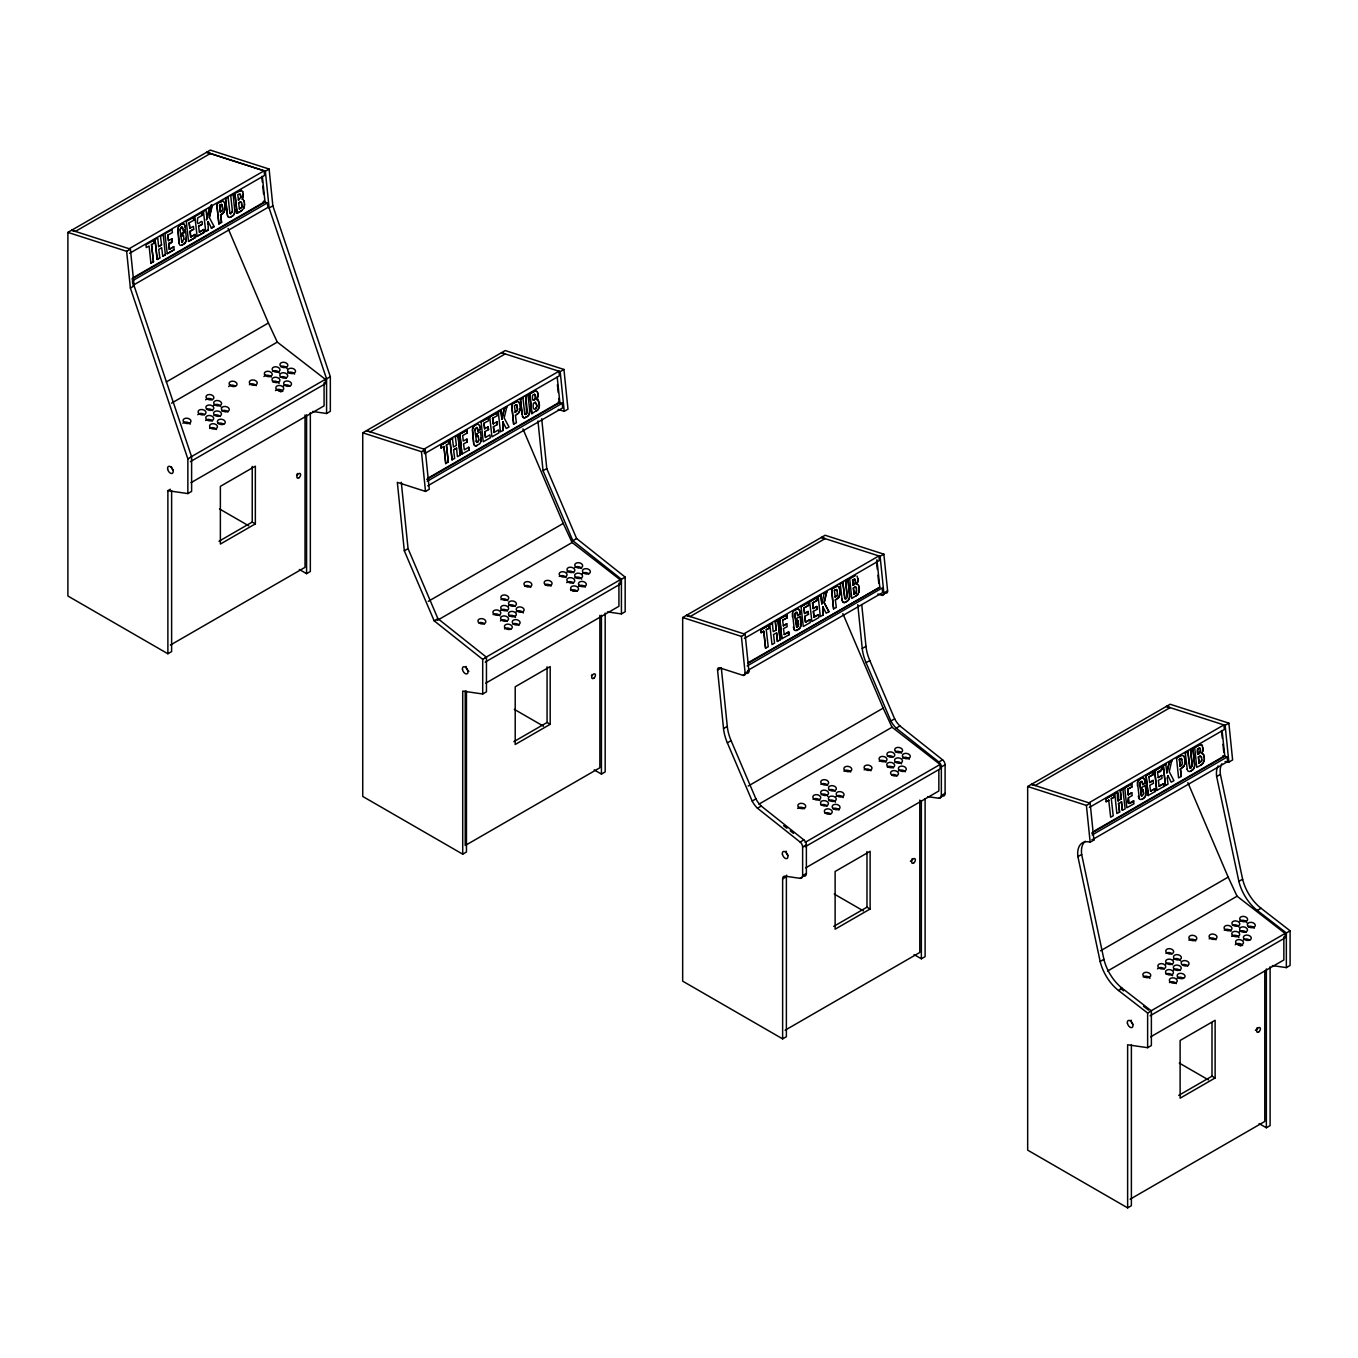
<?xml version="1.0" encoding="UTF-8"?>
<svg xmlns="http://www.w3.org/2000/svg" width="1358" height="1358" viewBox="0 0 1358 1358"><rect width="100%" height="100%" fill="white"/><g stroke="black" fill="none" stroke-linecap="round" stroke-linejoin="round"><path stroke-width="1.5" d="M518.841 402.155L519.673 403.767A33.729 21.796 -66.8 0 1 520.165 408.639L519.062 412.543L516.651 414.529M520.165 408.639L519.893 410.744M186.267 238.702L185.961 240.824A4.346 2.801 -66.8 0 1 184.518 243.455L182.023 245.153M234.883 211.865L233.169 194.364L230.741 195.773L232.507 212.086M472.329 429.739L473.721 443.523M481.105 439.109L480.97 441.316A4.346 2.801 -66.8 0 1 479.51 443.947L476.064 445.78A4.346 2.801 -66.8 0 1 474.417 445.101L473.857 444.355M793.31 627.073L794.175 629.739A4.346 2.801 -66.8 0 0 795.992 630.485L799.438 628.652A4.346 2.801 -66.8 0 0 800.88 626.021L800.303 616.345L796.722 618.416L798.708 624.324M801.101 624.986L800.456 616.396M849.582 595.822L849.429 598.029A4.346 2.801 -66.8 0 1 847.986 600.66L844.54 602.494A4.346 2.801 -66.8 0 1 842.724 601.747L842.045 600.168M849.65 596.994L847.935 579.493L845.508 580.901L847.273 597.214L845.983 598.946M1146.033 792.817L1145.88 795.007A4.346 2.801 -66.8 0 1 1144.438 797.638L1142.672 798.844M1194.65 765.98L1192.935 748.479L1190.508 749.888L1192.273 766.201M539.398 406.619L538.345 400.287M859.258 590.204L858.086 594.023M1204.325 760.31L1204.257 759.19M536.902 399.676L537.989 394.635M857.95 580.8L856.677 584.313L857.764 582.107M1202.933 751.161L1202.832 747.613M225.105 209.234L224.545 211.186M839.872 594.363L839.312 596.315M1184.872 763.349L1183.989 766.235L1180.357 768.917L1181.29 776.453L1180.509 768.984M1184.821 764.435L1184.94 762.262A33.729 21.796 -66.8 0 0 1184.431 757.408M180.054 225.038L179.324 225.717A4.346 2.801 -66.8 0 0 177.864 228.348L179.426 244.61A4.346 2.801 -66.8 0 0 181.225 245.357L184.671 243.523A4.346 2.801 -66.8 0 0 186.131 240.892L186.199 237.514M177.864 228.348L178.883 243.116M480.8 441.248L481.021 440.23M529.569 412.221L529.365 413.256A4.346 2.801 -66.8 0 1 528.058 415.955L524.612 417.789A4.346 2.801 -66.8 0 1 522.813 417.042M799.573 610.37L799.013 609.623A4.346 2.801 -66.8 0 0 797.367 608.944L793.921 610.777A4.346 2.801 -66.8 0 0 792.478 613.409L794.328 629.806M792.631 613.476L792.393 616.787M1194.497 765.912L1194.446 767.015A4.346 2.801 -66.8 0 1 1192.986 769.646L1190.338 771.276M244.406 206.127L243.812 208.046M539.245 406.551L538.311 409.386L531.844 413.681L529.756 393.786L535.527 390.9M859.088 592.309L859.037 587.471M1204.173 760.242L1203.086 763.009M209.387 208.097C199.456 245.985 217.789 177.898 209.319 217.552L214.191 226.582L211.39 228.042L214.191 226.582M501.781 419.13L504.225 408.52L506.789 407.044L504.378 408.588L501.934 419.198L500.864 410.456L498.301 411.949L500.389 431.844L503.105 430.435L502.918 421.982L503.105 430.435M823.016 615.14L820.3 616.549L818.229 596.654L820.792 595.16L821.845 603.903L824.153 593.225L826.716 591.749L824.221 602.748L828.94 611.711L826.156 613.171L822.829 606.686L823.016 615.14L822.829 606.686M1169.153 762.211L1166.861 772.889L1169.306 762.279L1171.869 760.803L1169.306 762.279M212.103 206.688L209.319 217.552M506.789 407.044L504.158 417.975L509.029 427.006L506.228 428.466L502.918 421.982M828.94 611.711L824.068 602.68L826.716 591.749M1171.716 760.735L1169.238 771.734L1173.957 780.697L1171.156 782.157L1167.999 775.724M180.173 229.061L181.887 227.024M241.469 207.706L239.28 208.928L241.86 207.129L241.469 202.529M475.011 429.484L477.184 427.583M535.578 408.503L536.716 406.755M534.763 402.647L533.473 403.241C531.47 412.509 538.311 409.539 536.529 404.039M794.922 614.189L795.482 612.831M854.691 587.352L853.384 587.946L854.029 594.057L856.236 592.835L856.626 590.492M856.236 592.835L856.44 588.744M1200.472 756.033L1198.401 756.932L1199.029 763.043L1201.643 760.446M222.593 209.573L222.05 210.829M517.245 410.71L515.14 412.374L517.432 409.997M478.644 439.551L478.084 441.791M478.797 440.501L477.507 442.25M525.58 396.197L528.16 394.855L525.58 396.197L526.632 413.783M527.345 412.509L525.461 414.462M798.572 625.138L797.435 626.955M1142.434 795.941L1143.572 793.242L1141.722 787.402L1145.473 785.382L1146.186 792.868M1192.12 766.133L1190.389 768.153M208.266 230.011L205.55 231.42L208.266 230.011L208.08 221.558L211.559 228.11M207.621 223.9L208.232 221.609M1167.388 778.015L1167.829 775.673M240.672 197.436L238.329 199.982L239.5 199.473M537.412 398.573L537.836 397.402M1202.764 751.093L1201.677 753.3L1202.339 752.264M539.024 407.536L538.158 409.318M1203.578 762.161L1203.952 761.244M518.909 412.476L519.384 411.61M838.82 597.181L839.94 593.276A33.729 21.796 -66.8 0 0 839.431 588.421L838.769 586.86M1183.836 766.167L1184.312 765.301M475.198 428.738L476.726 427.447M1140.109 782.429L1141.06 781.359M797.995 626.496L798.181 620.589M242.641 191.597C244.406 196.299 241.096 202.834 243.15 194.211M836.969 596.026L835.051 597.079L837.326 595.483L837.343 593.786M854.759 584.025L855.421 581.53M223.459 212.816L225.173 208.147A33.729 21.796 -66.8 0 0 224.664 203.293L223.51 201.273M224.223 212.12L220.59 214.802L221.541 222.339L220.59 214.802M838.989 597.248L835.357 599.93L836.29 607.467L833.574 608.893L831.486 588.982L837.139 586.215M241.928 210.337L243.965 208.113L244.44 203.955M858.239 594.091L855.795 596.06M1203.239 763.077L1201.694 764.452M179.171 225.649L180.937 224.443M232.32 216.143L233.067 215.464A4.346 2.801 -66.8 0 0 234.527 212.833M1143.538 798.266L1144.285 797.57A4.346 2.801 -66.8 0 0 1145.728 794.939M838.361 598.012L835.357 599.93M1183.378 766.998L1180.357 768.917M537.683 410.15L535.884 411.355M857.611 594.855L851.755 598.386L849.684 578.491L854.64 575.86M1202.611 763.841L1200.812 765.046M181.14 227.176L180.173 229.977M796.06 612.373L794.769 614.139L796.993 627.226M230.639 214.038L232.354 211.118M221.507 211.254L222.746 209.641L222.271 205.669M534.169 399.829L535.663 397.928L534.458 394.21M854.912 584.076L853.096 585.111L852.552 579.849L855.285 579.611M474.74 425.394L477.286 424.171A4.346 2.801 -66.8 0 1 479.102 424.918L479.934 426.565M475.775 424.867L474.01 426.072A4.346 2.801 -66.8 0 0 472.55 428.704L473.552 442.436M527.311 416.634L524.765 417.857A4.346 2.801 -66.8 0 1 522.966 417.11L522.406 416.363M794.668 610.098L797.214 608.876A4.346 2.801 -66.8 0 1 799.013 609.623M798.691 629.348L796.144 630.553M847.239 601.339L844.693 602.562A4.346 2.801 -66.8 0 1 842.894 601.815L842.486 601.119M1140.703 778.558L1139.09 779.832A4.346 2.801 -66.8 0 0 1137.478 782.395L1139.345 798.793M1191.221 770.852L1192.833 769.579A4.346 2.801 -66.8 0 0 1194.276 766.947M222.848 213.579L220.76 214.87M517.687 414.003L515.429 415.225L516.38 422.762L513.647 424.188L511.576 404.277L516.413 401.73M242.08 210.405L237.005 213.257L234.917 193.362L241.384 190.443M171.617 490.645L171.617 651.585L167.883 653.758L67.9 596.026L67.9 232.388L210.371 150.127L269.105 169.037L272.856 205.839L330.334 376.692L330.334 411.321L326.582 413.494L312.595 411.474M129.621 253.301L264.589 175.386L264.131 170.802L210.371 153.505L75.403 231.42L71.651 230.215L130.385 249.125L134.136 285.927L191.614 456.78L191.614 491.409L187.862 493.582L167.883 490.679L167.883 653.758M129.163 248.718L264.131 170.802M67.9 232.388L126.633 251.298L130.385 249.125M210.371 153.505L206.62 152.3L265.353 171.21L269.105 169.037M153.454 261.653L150.891 263.129L149.108 246.07L146.274 247.563L145.968 244.712L154.048 240.196L154.354 243.048L151.519 244.525L153.454 261.653L151.519 244.525M162.739 256.289L161.687 247.699L158.767 249.38L159.82 257.969L157.104 259.395L155.016 239.483L157.732 238.074L158.631 246.596L161.551 244.915L160.499 236.326L163.266 234.883L165.353 254.778L162.587 256.221L165.353 254.778M189.73 228.348L193.413 226.379L193.702 229.213L190.018 231.183L190.629 237.022L195.06 234.459L195.518 237.361L188.524 241.401L186.284 221.439L193.43 217.467L193.736 220.302L189.152 222.797L189.882 228.416L189.152 222.797M197.114 236.445L194.873 216.482L202.019 212.51L202.325 215.345L197.742 217.84C195.807 231.301 202.936 215.599 202.291 224.257L198.607 226.226L199.371 232.116L203.802 229.57L204.107 232.405L196.961 236.377L204.107 232.405M205.703 231.488L203.462 211.525L206.026 210.032L207.095 218.774M221.541 222.339L218.808 223.764L216.737 203.853L222.373 201.086M227.448 215.107L225.53 198.777L228.093 197.3L229.842 212.714M172.11 238.668L168.426 240.638L167.849 235.104L172.432 232.608L171.991 229.689L164.98 233.729L167.221 253.708L174.214 249.668L173.773 246.749L169.343 249.312L168.732 243.489C174.147 244.898 171.447 234.34 172.245 241.452M219.589 205.228L220.454 212.018L219.589 205.228L221.524 204.379M239.178 194.075L237.786 194.72L238.482 200.05M185.129 227.176L185.486 229.179L183.058 230.571L182.498 227.567M161.551 244.915L158.631 246.596M181.955 233.287C191.733 224.681 176.201 242.335 182.108 233.355M220.302 211.967L221.66 211.322M239.432 208.996L238.635 202.817L240.706 201.918M198.607 226.226L202.291 224.257M238.787 202.885L239.925 202.223M168.732 243.489L172.398 241.52M193.702 229.213L190.188 231.25L190.782 237.073L195.229 234.527M182.244 236.122L183.568 235.511L183.958 239.195M203.802 229.57L199.371 232.116M169.343 249.312L173.773 246.749M153.301 261.585L150.891 263.129M157.104 259.395L159.82 257.969M195.518 237.361L188.524 241.401M218.808 223.764L221.371 222.288M237.005 213.257L241.198 210.999M133.101 277.745L264.42 201.935L264.267 200.407M131.896 279.001L265.031 202.121L262.366 176.557M132.897 285.401L267.865 207.468L267.39 202.885L132.422 280.817L132.745 283.873M187.862 493.582L187.862 458.936L130.385 288.083L134.136 285.927M326.582 413.494L326.582 378.848L269.105 207.995L272.856 205.839M166.27 381.971L268.409 323L228.11 228.483M171.515 403.173L277.304 342.097L325.343 379.34L325.343 383.737L190.375 461.652M190.375 457.256L325.343 379.34M187.862 458.936L191.614 456.78M326.582 378.848L330.334 376.692M167.883 490.679L170.378 489.236M190.952 482.718L324.087 405.855L324.087 382.769M466.456 691.069L466.456 852.009L462.722 854.165L362.739 796.45L362.739 432.812L505.21 350.551L563.943 369.461L567.984 409.182L564.232 411.338L558.189 409.403M218.994 541.265L252.232 522.066L255.355 523.865L255.355 466.15L220.369 486.351L220.369 544.066L255.355 523.865M362.739 432.812L421.472 451.705L425.224 449.549L429.264 489.27L425.512 491.426L397.334 482.362L404.311 550.805L434.153 620.81L482.701 659.36L482.701 693.989L462.722 691.103L462.722 854.165M425.224 449.549L366.49 430.639L370.242 431.844L505.21 353.912L501.458 352.724L560.192 371.634L563.943 369.461M440.807 445.135L441.265 448.038L440.807 445.135L448.887 440.62L449.192 443.472L446.358 444.949L448.293 462.076L446.51 445.017M449.854 439.907L452.57 438.498L449.854 439.907L452.095 459.887L450.007 439.975M452.418 438.43L453.47 447.02L456.39 445.339L455.337 436.75L458.104 435.307L460.192 455.202L457.425 456.644L456.526 448.123L453.606 449.804L454.658 458.393L451.942 459.819M459.819 434.153L466.982 430.18L467.271 433.032L462.688 435.511L463.265 441.061L466.948 439.092L467.237 441.944L463.57 443.913L464.334 449.804L468.765 447.24L469.053 450.092L461.907 454.064L459.819 434.153L466.982 430.18M481.122 421.863L488.269 417.891L481.122 421.863L483.21 441.757L490.357 437.785L489.899 434.883L485.468 437.446L484.857 431.606L488.541 429.637L488.082 426.735L488.541 429.637M489.712 416.906L496.858 412.934L489.712 416.906L491.952 436.869L498.946 432.829L498.488 429.926L494.057 432.472L493.446 426.65L497.13 424.681L496.824 421.846L497.13 424.681M520.369 399.201L523.085 397.792L520.369 399.201L522.575 416.414M440.96 445.203L448.887 440.62M458.104 435.307L455.337 436.75M501.934 419.198L501.017 410.523L498.301 411.949M511.576 404.277L515.497 402.172M441.095 447.987L443.947 446.493L445.73 463.553L443.947 446.493M488.252 426.802L484.568 428.772L483.991 423.221L488.574 420.725L488.116 417.823M492.581 418.264L493.31 423.866L492.581 418.264L497.164 415.769L496.705 412.866M515.293 412.442L514.427 405.652L516.363 404.803M534.899 394.346C537.632 398.335 531.097 405.176 532.625 395.144L534.017 394.499M480.325 429.586L477.744 430.927L480.325 429.586L479.968 427.6M493.158 423.815L496.824 421.846M477.082 436.546C480.257 435.171 474.876 438.142 476.794 433.711L480.545 431.691L481.207 438.006M456.678 448.191L453.606 449.804M445.577 463.485L448.293 462.076M427.94 478.169L559.258 402.358L558.851 398.42M426.735 479.425L559.869 402.545L557.204 376.981M427.261 481.241L562.229 403.309L562.704 407.892L427.736 485.825M170.378 645.084L305.024 567.338L305.024 414.954M299.32 569.46L306.585 573.67L310.337 571.497L310.337 412.679M404.311 550.805L408.062 548.649L401.289 482.277M607.433 611.898L621.421 613.918L621.421 579.272L572.872 540.722L543.03 470.717L546.765 468.561L541.706 418.773M428.279 601.339L563.247 523.424L522.949 428.907M434.153 620.81L437.904 618.637L486.453 657.204L486.453 691.833L482.701 693.989M572.872 540.722L576.624 538.549L625.172 577.116L625.172 611.745L621.421 613.918M437.174 620.436L572.142 542.521L620.182 579.764L620.182 584.161L485.213 662.076M485.213 657.679L620.182 579.764M482.701 659.36L486.453 657.204M621.421 579.272L625.172 577.116M485.791 683.142L618.925 606.279L618.925 583.193M786.689 875.163A5.449 3.14 60 0 0 786.384 876.742L786.384 1036.714L782.632 1038.87L682.667 981.155L682.667 617.517L825.121 535.256L883.854 554.166L887.589 590.832A3.904 2.258 60 0 1 885.45 593.09L881.698 595.262L877.828 594.006M513.833 741.672L547.07 722.49L550.194 724.289L550.194 666.574L515.208 686.775L515.208 744.49L550.194 724.289M743.912 633.846L878.881 555.931L879.356 560.514L744.388 638.43M682.667 617.517L741.4 636.41L745.152 634.254L748.886 670.92A3.904 2.258 60 0 1 746.747 673.178L742.996 675.35L719.706 667.847A3.904 2.258 60 0 0 717.567 670.122L723.525 728.584A34.85 20.115 60 0 0 727.345 742.826L752.179 801.067A16.245 9.37 60 0 0 757.475 808.214L800.134 842.079A4.329 2.495 60 0 1 802.629 847.002L802.629 875.621A5.449 3.14 60 0 1 800.134 878.337L785.128 876.182A5.449 3.14 60 0 0 782.632 878.898L782.632 1038.87M745.152 634.254L686.401 615.344L690.153 616.549L825.121 538.617L821.369 537.428L880.103 556.339L883.854 554.166M760.735 629.84L768.815 625.325L769.103 628.177L766.268 629.654L768.221 646.781L765.488 648.19L763.705 631.13L761.023 632.692L760.735 629.84L768.815 625.325M769.782 624.612L772.498 623.203L769.782 624.612L772.006 644.592L774.586 643.098L773.534 634.509L776.606 632.896L777.489 641.417L776.606 632.896M778.032 620.012L775.265 621.455L776.148 629.976L775.418 621.523L778.032 620.012L780.103 639.907L777.336 641.349M779.747 618.858L786.893 614.885L787.199 617.737L782.615 620.216L783.345 625.834L786.859 623.797L787.165 626.649L783.481 628.618L784.245 634.509L788.675 631.945L788.981 634.797L781.818 638.769L779.747 618.858L786.893 614.885M801.05 606.568L808.197 602.596L801.05 606.568L803.274 626.53L810.285 622.49L809.826 619.587L805.396 622.151L804.785 616.311L808.468 614.342L808.163 611.507L804.479 613.476L803.902 607.926L808.502 605.43L808.044 602.528M809.64 601.611L816.786 597.639L809.64 601.611L811.863 621.574L818.874 617.534L818.416 614.631L813.985 617.177L813.374 611.355L817.058 609.386L816.752 606.551L813.069 608.52L812.491 602.969L817.092 600.474L816.633 597.571M842.028 599.133L840.279 583.906L842.843 582.429L844.608 597.843M821.845 603.903L820.945 595.228L818.229 596.654M826.869 591.816L824.153 593.225M836.324 586.435L831.639 589.049L833.574 608.893M842.995 582.497L840.279 583.906M849.667 594.719L848.088 579.56L845.661 580.952L847.273 596.315M853.707 576.318L849.684 578.491M766.268 629.654L769.103 628.177M782.615 620.216L787.199 617.737M835.221 597.147L834.355 590.357L837.003 590.034M765.64 648.258L763.858 631.198L761.176 632.743L760.887 629.908M808.502 605.43L804.055 607.994L804.649 613.544L808.163 611.507M812.491 602.969L817.092 600.474M852.552 579.849L854.538 578.983M797.435 613.493L797.655 615.632L800.235 614.291L799.709 611.202M786.706 623.729L783.345 625.834M853.096 585.111L854.25 584.585M776.301 630.044L773.228 631.657L772.346 623.135M813.069 608.52L816.752 606.551M717.567 670.122L721.319 667.949L727.277 726.411A34.85 20.115 60 0 0 731.096 740.653L755.931 798.894A16.245 9.37 60 0 0 761.227 806.041L803.885 839.923A4.329 2.495 60 0 1 806.38 844.846L806.38 873.449A5.449 3.14 60 0 1 803.885 876.182M788.675 631.945L784.245 634.509M809.979 619.655L805.549 622.202L804.785 616.311M813.985 617.177L818.416 614.631M854.029 594.057L855.659 593.276M747.851 662.874L879.797 587.25L876.912 559.734M748.479 663.077L879.797 587.25M747.189 665.946L882.157 588.014L882.615 592.597L747.647 670.529M742.996 675.35A3.904 2.258 60 0 0 745.135 673.076L748.886 670.92M881.698 595.262A3.904 2.258 60 0 0 883.854 592.988L887.589 590.832M594.159 769.884L601.424 774.094L605.176 771.921L605.176 613.103M723.525 728.584L727.277 726.411M927.599 796.637L938.853 798.249A5.449 3.14 60 0 0 941.349 795.533L941.349 766.914A4.329 2.495 60 0 0 938.853 761.991L896.195 728.126A16.245 9.37 60 0 1 890.899 720.979L866.064 662.738A34.85 20.115 60 0 1 862.245 648.496L865.98 646.323L861.736 604.565M727.345 742.826L731.096 740.653M866.064 662.738L869.816 660.565A34.85 20.115 60 0 1 865.98 646.323M748.207 786.044L883.175 708.129L842.86 613.612M752.179 801.067L755.931 798.894M890.899 720.979L894.65 718.823L869.816 660.565M758.918 804.157L892.053 727.226L940.092 764.469L940.092 768.866L805.124 846.781M757.475 808.214L761.227 806.041M896.195 728.126L899.947 725.953L942.588 759.835A4.329 2.495 60 0 1 945.1 764.758L945.1 793.361A5.449 3.14 60 0 1 942.588 796.094L938.853 798.249M800.134 842.079L803.885 839.923M938.853 761.991L942.588 759.835M805.124 842.384L940.092 764.469M802.629 847.002L806.38 844.846M941.349 766.914L945.1 764.758M782.632 878.898L786.384 876.742M805.701 867.847L938.853 790.984L938.853 769.986M802.629 875.621L806.38 873.449M941.349 795.533L945.1 793.361M800.134 878.337L802.629 876.895M1131.384 1044.76L1131.384 1205.7L1127.632 1207.873L1027.667 1150.141L1027.667 786.503L1170.138 704.242L1228.871 723.152L1232.606 759.954L1228.871 762.11A23.256 13.427 60 0 0 1225.069 761.617M833.744 926.377L866.981 907.195L870.122 908.994L870.122 851.279L835.119 871.48L835.119 929.195L870.122 908.994M1088.929 802.833L1223.898 724.917L1224.356 729.501L1089.388 807.416M1027.667 786.503L1086.4 805.413L1090.151 803.24L1093.903 840.042L1090.151 842.198A23.256 13.427 60 0 0 1077.912 856.626L1100.15 961.481A33.305 19.233 60 0 0 1118.568 990.525L1147.629 1013.051L1147.629 1047.697L1127.632 1044.794L1127.632 1207.873M1090.151 803.24L1031.418 784.33L1035.169 785.535L1170.138 707.62L1166.386 706.415L1225.12 725.325L1228.871 723.152M1105.735 798.827L1113.815 794.311L1105.735 798.827L1106.193 801.746L1108.875 800.185L1106.023 801.678M1119.586 812.084L1118.534 803.495L1119.586 812.084L1116.87 813.51L1114.782 793.598C1121.623 785.467 1117.278 815.241 1117.345 792.121M1122.879 788.93L1120.265 790.441L1121.165 798.962L1120.418 790.509L1122.879 788.93L1125.12 808.893L1122.353 810.336L1121.453 801.814L1122.353 810.336M1133.523 800.864L1133.981 803.783L1126.834 807.755L1124.747 787.844L1131.74 783.804L1132.199 786.723L1127.615 789.219L1128.192 794.753L1131.876 792.783L1132.165 795.635L1128.481 797.604C1123.643 811.371 1142.027 794.871 1129.092 803.427M1146.05 775.554L1148.291 795.516L1146.05 775.554L1153.044 771.514L1153.502 774.416L1148.919 776.912L1149.649 782.531L1153.163 780.494L1149.649 782.531M1163.229 765.64L1165.945 764.214L1163.229 765.64L1165.47 785.603L1163.382 765.708M1181.29 776.453L1178.574 777.879L1176.503 757.968L1181.171 755.354L1183.921 755.914M1187.215 769.222L1185.279 752.892L1187.86 751.415L1190.1 768.102M1200.964 765.114L1196.771 767.372L1194.684 747.477L1200.455 744.591M1114.935 793.666L1117.498 792.189M1124.899 787.912L1131.91 783.872M1146.203 775.622L1153.197 771.582M1176.656 758.036L1181.341 755.421M1188.012 751.483L1185.279 752.892M1193.088 748.547L1190.66 749.956L1192.273 765.301M1198.707 745.304L1194.684 747.477M1108.705 800.117L1110.657 817.244L1113.22 815.768L1111.285 798.64L1114.12 797.163L1113.662 794.243M1127.615 789.219L1132.199 786.723M1148.919 776.912L1153.502 774.416M1158.238 777.574L1161.752 775.537L1158.238 777.574L1157.508 771.955C1163.093 774.043 1161.786 762.262 1161.939 769.392M1181.426 765.437L1180.068 766.082L1179.355 759.343L1181.29 758.494M1200.302 749.412C1201.83 753.962 1195.685 757.119 1197.552 748.835L1199.98 748.088M1114.12 797.163L1111.285 798.64M1162.092 769.46L1157.508 771.955M1179.355 759.343L1180.73 758.698M1197.552 748.835L1199.538 747.969M1142.434 782.48L1142.672 784.618L1145.252 783.294L1144.421 779.288M1198.095 754.097L1200.421 750.516M1128.192 794.753L1131.706 792.716M1118.245 800.66L1121.318 799.03M1180.068 766.082L1181.969 765.012L1182.343 762.772M1118.534 803.495L1121.606 801.882M1153.01 780.426L1153.468 783.328L1149.785 785.297L1150.549 791.188L1154.979 788.642L1155.285 791.476L1148.138 795.449M1156.71 790.492L1154.792 770.665L1161.786 766.625L1154.639 770.597L1156.71 790.492L1163.874 786.52L1163.568 783.685L1159.138 786.231L1158.374 780.341L1162.058 778.372L1161.599 775.469M1154.979 788.642L1150.549 791.188M1163.568 783.685L1159.138 786.231M1199.029 763.043L1201.609 761.244M1165.3 785.535L1168.033 784.126L1167.235 777.947M1094.684 830.807L1224.186 756.05M1091.645 833.116L1224.797 756.236L1222.115 730.672M1092.188 834.932L1227.157 757L1227.632 761.583L1092.664 839.516M1077.912 856.626L1081.664 854.471A23.256 13.427 60 0 1 1085.365 841.213M1272.361 965.589L1286.349 967.609L1286.349 932.963L1257.287 910.437A33.305 19.233 60 0 1 1238.869 881.393L1216.632 776.538L1220.384 774.383A23.256 13.427 60 0 1 1221.844 763.773M785.128 1030.213L919.79 952.467L919.79 800.083M914.087 954.589L921.352 958.799L925.104 956.626L925.104 798.759M1100.506 950.821L1228.175 877.115L1187.86 782.598M1100.15 961.481L1103.901 959.325L1081.664 854.471M1238.869 881.393L1242.621 879.237L1220.384 774.383M1107.568 971.038L1237.07 896.212L1285.109 933.455L1285.109 937.852L1150.141 1015.767M1118.568 990.525L1122.319 988.352L1151.38 1010.895L1151.38 1045.524L1147.629 1047.697M1257.287 910.437L1261.039 908.264L1290.1 930.807L1290.1 965.436L1286.349 967.609M1150.141 1011.37L1285.109 933.455M1147.629 1013.051L1151.38 1010.895M1286.349 932.963L1290.1 930.807M1150.701 1036.833L1283.853 959.97L1283.853 936.884M1178.744 1095.38L1211.998 1076.181L1215.121 1077.98L1215.121 1020.265L1180.119 1040.466L1180.119 1098.181L1215.121 1077.98M1130.145 1199.199L1264.79 1121.453L1264.79 971.191M1259.087 1123.575L1266.352 1127.785L1270.103 1125.612L1270.103 966.794M180.784 224.376L181.819 224.019M231.607 216.805L229.926 217.433M1141.586 778.134L1138.938 779.764A4.346 2.801 -66.8 0 0 1137.631 782.463L1137.393 785.773M1141.789 799.268L1142.825 798.911M534.611 402.579L535.544 402.341M854.538 587.284L855.472 587.046M1199.538 756.27L1201.389 756.712M220.811 204.515L222.254 204.905M515.65 404.939L516.787 404.888M836.29 589.508L834.355 590.357M182.074 242.03L183.805 239.127M182.821 241.894L181.632 241.911M526.225 414.309L525.02 414.343M1191.153 768L1189.625 767.576M795.907 612.305L797.112 612.288M534.56 391.087L536.223 390.866M854.488 575.792L855.455 575.605M1199.487 744.778L1201.151 744.557M516.261 401.662L517.211 401.51M181.666 223.951L182.617 223.815A4.346 2.801 -66.8 0 1 184.416 224.562M477.014 445.645L476.217 445.848A4.346 2.801 -66.8 0 1 474.265 445.034M1141.433 778.066L1142.367 777.93A4.346 2.801 -66.8 0 1 1144.183 778.677M1190.491 771.344L1189.54 771.48A4.346 2.801 -66.8 0 1 1187.741 770.733L1187.045 769.154M1141.942 799.336L1140.992 799.472A4.346 2.801 -66.8 0 1 1139.192 798.725L1138.785 798.046M223.068 201.103L220.658 201.748M517.059 401.442L517.907 401.527M836.969 586.147L837.835 586.232M241.911 199.185L242.963 199.371M536.75 399.608L537.802 399.795M856.677 584.313L857.73 584.5M1201.677 753.3L1203.918 755.065M240.553 201.85L241.622 202.597M535.391 402.274L536.851 405.838M855.302 586.979L856.389 587.725M1181.137 758.426L1182.495 762.84M477.065 442.521L475.979 441.078M1142.112 781.274L1139.956 782.361L1141.229 795.635M263.197 201.544L267.39 202.885M558.308 402.053L562.229 403.309M1222.964 755.659L1227.157 757M1200.998 744.507L1202.56 745.78M837.682 586.164L838.921 586.928M238.957 191.189L241.232 190.392L242.793 191.665M234.917 193.362L237.158 213.325M225.53 198.777L227.261 214.004M241.86 207.129L241.69 203.615M216.737 203.853L218.961 223.832M202.019 212.51L202.325 215.345M193.43 217.467L193.736 220.302M533.626 391.545L529.909 393.854L531.844 413.681M167.849 235.104L168.579 240.706M155.016 239.483L157.256 259.463M154.048 240.196L154.354 243.048M174.214 249.668L167.221 253.708M513.647 424.188L511.728 404.344M493.446 426.65L494.057 432.472M483.991 423.221L484.721 428.839M855.863 587.08L856.592 588.812M853.384 587.946L854.182 594.125M484.857 431.606L485.468 437.446M476.794 433.711L477.252 436.614M467.271 433.032L466.829 430.113M466.948 439.092L467.237 441.944M1198.401 756.932L1199.199 763.111M468.765 447.24L469.053 450.092M449.192 443.472L448.734 440.552M461.907 454.064L459.972 434.221M460.192 455.202L457.952 435.239M817.058 609.386L816.599 606.483M813.374 611.355L814.138 617.245M808.468 614.342L808.01 611.439M800.083 614.24L799.879 612.305M797.655 615.632L797.265 612.696M1163.874 786.52L1163.416 783.617M1145.1 783.226L1144.896 781.291M1142.672 784.618L1142.265 781.682M1155.285 791.476L1154.826 788.574M788.981 634.797L788.523 631.877M1143.181 789.575L1143.725 794.192M781.818 638.769L779.899 618.925M780.103 639.907L777.879 619.944M1128.481 797.604L1129.262 803.495M277.388 389.882L281.004 391.97M1237.019 944.116A3.972 2.648 9.2 0 0 1243.419 943.063A3.972 2.648 9.2 0 0 1238.123 939.651A3.972 2.648 9.2 0 0 1237.019 944.116L1240.771 946.085M570.411 589.253L574.027 591.358M219.487 508.927L248.684 525.784M1179.253 1063.042L1208.45 1079.899M514.326 709.351L543.523 726.207M834.253 894.056L863.433 910.912M1120.316 988.268L1123.626 990.831M1143.504 1006.244L1148.478 1010.097M783.6 825.698L786.91 828.261M790.22 830.824L793.53 833.405M537.649 399.727L539.262 402.834M242.81 199.303L244.151 200.95M518.349 401.696L519.384 402.885M1141.552 796.094L1139.786 784.024M845.1 599.116L842.843 582.429M796.535 627.107L794.786 615.038M476.624 442.402L474.859 430.333M181.785 241.979L180.02 229.909M1181.562 758.511L1182.02 759.784M836.562 589.525L837.173 590.866M516.634 404.82L517.568 409.148M221.795 204.396L222.729 208.725M477.031 427.515L477.676 428.856M182.193 227.092L182.838 228.433M854.827 579.051L855.455 580.494M240.06 193.922L240.807 196.469M1202.034 745.101L1203.12 749.854M857.034 576.115L858.069 579.408M537.106 391.41L538.074 393.99M227.295 215.039L228.127 216.686M227.567 215.939L227.974 216.618A4.346 2.801 -66.8 0 0 229.774 217.365L233.22 215.532A4.346 2.801 -66.8 0 0 234.679 212.9L234.764 209.522M1203.273 753.979L1204.359 758.137M858.273 584.992L858.901 586.079M1228.175 877.115L1237.07 896.28M883.175 708.129L892.053 727.294M563.247 523.424L572.142 542.589M268.409 323L277.304 342.165M546.765 468.561L576.624 538.549M408.062 548.649L437.904 618.637M1144.862 780.256L1144.03 778.609A4.346 2.801 -66.8 0 0 1142.214 777.862M799.421 610.302L799.862 611.27M479.493 425.597L480.121 427.668M473.569 443.472L474.01 444.422M185.095 226.141L184.264 224.494A4.346 2.801 -66.8 0 0 182.447 223.747M184.654 225.173L185.282 227.244M1184.159 756.508L1184.583 757.458A33.729 21.796 -66.8 0 1 1185.093 762.33M839.312 587.59L839.584 588.472A33.729 21.796 -66.8 0 1 840.093 593.344M224.545 202.461L224.834 203.344A33.729 21.796 -66.8 0 1 225.343 208.215M537.479 392.021L538.192 396.163M524.528 413.087L524.85 413.935M229.689 212.663L230.028 213.512M516.94 405.261L517.585 410.065M1200.132 748.53L1200.455 749.48M240.366 194.415L240.824 197.504M1201.236 756.644L1201.609 757.798M858.748 586.011L859.359 589.151M243.999 200.882L244.423 202.41M1138.327 796.06L1138.496 797.163M841.858 599.065L842.198 600.236M1221.504 730.485L1222.336 738.345M1222.947 744.252L1223.779 752.111M1204.037 756.457L1204.41 759.258M1201.457 757.73L1201.779 759.529M1197.705 748.903L1198.248 754.165M1192.935 748.479L1194.734 764.877M1187.86 751.415L1189.455 766.778M1179.508 759.394L1180.221 766.133M1165.792 764.147L1166.861 772.889M1153.044 771.514L1153.349 774.349M1145.303 785.331L1145.965 791.629M1127.768 789.27L1128.345 794.82M876.504 561.499L877.336 569.358M877.947 575.266L878.762 583.125M857.832 578.627L858.103 580.868M855.302 580.426L855.574 582.633M852.705 579.917L853.248 585.179M837.02 590.798L837.496 593.853M812.644 603.037L813.238 608.571M786.74 614.818L787.046 617.669M557.408 384.654L558.223 392.513M528.007 394.788L529.807 411.185M525.733 396.247L527.345 411.61M522.932 397.724L524.68 413.138M520.521 399.269L522.1 414.428M477.524 428.788L477.897 430.995M478.254 435.884L478.797 439.619M261.738 176.37L262.366 182.261M262.773 186.199L263.588 194.058M244.27 202.342L244.644 205.143M203.649 229.502L203.955 232.337M195.06 234.459L195.365 237.294M185.554 231.216L186.369 237.582M168.884 243.557L169.495 249.38M1225.12 725.325L1228.871 762.11M1086.4 805.413L1090.151 842.198M880.103 556.339L883.854 592.988M857.764 604.649L862.245 648.496M741.4 636.41L745.135 673.076M560.192 371.634L564.232 411.338M537.955 420.946L543.03 470.717M421.472 451.705L425.512 491.426M265.353 171.21L269.105 207.995M126.633 251.298L130.385 288.083M529.603 409.946L529.518 413.324A4.346 2.801 -66.8 0 1 527.906 415.887M481.038 437.938L481.258 439.177M539.432 404.446L539.482 405.567M1201.626 759.478L1201.796 760.514M474.842 429.434L475.011 430.401M1266.352 968.95L1266.352 1127.785M1211.998 1022.574L1211.998 1076.181M921.352 800.914L921.352 958.799M866.981 851.534L866.981 907.195M601.424 615.259L601.424 774.094M599.863 615.378L599.863 767.762L465.217 845.508L465.217 691.001M547.07 666.829L547.07 722.49M306.585 414.835L306.585 573.67M252.232 466.405L252.232 522.066M1122.319 988.352A33.305 19.233 60 0 1 1103.901 959.325M1091.951 839.634A23.256 13.427 60 0 1 1093.903 840.042M1133.064 1024.492A3.972 2.292 60 0 1 1131.078 1020.13M800.728 625.953A4.346 2.801 -66.8 0 1 799.268 628.584M849.276 597.961A4.346 2.801 -66.8 0 1 847.833 600.592M788.064 855.506A3.972 2.292 60 0 1 786.078 851.143M899.947 725.953A16.245 9.37 60 0 1 894.65 718.823M912.186 858.629A2.648 1.528 -60 0 1 911.999 859.274M911.303 860.463A2.648 1.528 -60 0 1 910.369 861.295M797.638 808.383A3.972 2.648 9.2 0 1 804.462 808.723M864.146 769.85A3.972 2.648 9.2 0 1 870.97 770.835M813.035 799.336A3.972 2.648 9.2 0 1 819.808 800.558M821.234 794.566A3.972 2.648 9.2 0 1 827.803 796.433M829.008 790.067A3.972 2.648 9.2 0 1 835.204 791.205M820.962 805.124A3.972 2.648 9.2 0 1 827.209 806.092M828.736 800.643A3.972 2.648 9.2 0 1 835.425 802.205M835.934 796.688A3.972 2.648 9.2 0 1 839.753 795.55A3.972 2.648 9.2 0 1 843.216 797.672M820.894 784.398A3.972 2.648 9.2 0 1 827.684 785.484M825.138 813.153A3.972 2.648 9.2 0 1 830.689 814.002M832.827 808.689A3.972 2.648 9.2 0 1 838.989 810.03M879.203 761.142A3.972 2.648 9.2 0 1 885.993 762.245M887.419 756.355A3.972 2.648 9.2 0 1 893.004 756.847M895.465 751.721A3.972 2.648 9.2 0 1 901.576 753.164M902.544 758.07A3.972 2.648 9.2 0 1 909.334 759.224M894.837 762.5A3.972 2.648 9.2 0 1 901.593 763.841M887.249 766.863A3.972 2.648 9.2 0 1 893.479 767.898M898.419 770.886A3.972 2.648 9.2 0 1 905.243 771.836M891.578 774.824A3.972 2.648 9.2 0 1 897.095 775.927M843.878 771.157A3.972 2.648 9.2 0 1 850.702 771.989M479.068 622.762A3.972 2.648 9.2 0 1 484.534 624.018M544.931 584.687A3.972 2.648 9.2 0 1 551.042 586.13M493.107 614.631A3.972 2.648 9.2 0 1 499.88 615.853M500.661 610.353A3.972 2.648 9.2 0 1 507.502 611.049M508.452 605.855A3.972 2.648 9.2 0 1 515.293 606.5M500.457 620.929A3.972 2.648 9.2 0 1 507.281 621.387M508.809 615.938A3.972 2.648 9.2 0 1 515.497 617.5M516.023 611.983A3.972 2.648 9.2 0 1 519.825 610.845A3.972 2.648 9.2 0 1 523.305 612.967M500.966 599.693A3.972 2.648 9.2 0 1 507.773 600.779M504.514 628.89A3.972 2.648 9.2 0 1 510.778 629.297M512.9 623.984A3.972 2.648 9.2 0 1 519.062 625.325M559.275 576.437A3.972 2.648 9.2 0 1 566.082 577.54M566.863 572.142A3.972 2.648 9.2 0 1 573.704 572.753M574.841 567.474A3.972 2.648 9.2 0 1 581.665 568.459M582.124 573.925A3.972 2.648 9.2 0 1 588.88 573.874M574.909 577.795A3.972 2.648 9.2 0 1 581.665 579.136M566.71 582.65A3.972 2.648 9.2 0 1 573.551 583.193M578.508 586.181A3.972 2.648 9.2 0 1 585.332 587.131M570.903 590.526A3.972 2.648 9.2 0 1 577.167 591.222M524.629 585.994A3.972 2.648 9.2 0 1 530.791 587.284M592.071 674.57A2.648 1.528 -60 0 1 591.392 675.758M468.866 671.361A3.972 2.292 60 0 1 466.15 666.439M472.703 428.772A4.346 2.801 -66.8 0 1 474.163 426.14M182.872 423.255A3.972 2.648 9.2 0 1 186.691 422.134A3.972 2.648 9.2 0 1 190.154 424.256M249.397 384.721A3.972 2.648 9.2 0 1 256.204 385.706M197.759 414.75A3.972 2.648 9.2 0 1 204.532 414.767M206.467 409.437A3.972 2.648 9.2 0 1 212.663 410.625M213.613 405.431A3.972 2.648 9.2 0 1 217.569 404.497A3.972 2.648 9.2 0 1 220.845 406.755M205.618 420.505A3.972 2.648 9.2 0 1 212.442 420.963M213.97 415.514A3.972 2.648 9.2 0 1 220.217 416.414M221.761 411.033A3.972 2.648 9.2 0 1 228.008 411.881M205.635 399.829A3.972 2.648 9.2 0 1 212.391 399.727M209.675 428.466A3.972 2.648 9.2 0 1 216.482 429.518M218.061 423.577A3.972 2.648 9.2 0 1 223.646 424.273M263.944 376.59A3.972 2.648 9.2 0 1 267.526 375.198A3.972 2.648 9.2 0 1 271.244 377.117M272.652 371.226A3.972 2.648 9.2 0 1 279.256 373.009M280.699 366.592A3.972 2.648 9.2 0 1 287.132 368.714M287.777 372.941A3.972 2.648 9.2 0 1 294.584 374.095M280.071 377.371A3.972 2.648 9.2 0 1 286.334 378.05M272.5 381.734A3.972 2.648 9.2 0 1 279.12 383.448M283.211 386.351A3.972 2.648 9.2 0 1 289.916 386.079M275.521 390.646A3.972 2.648 9.2 0 1 279.256 389.406A3.972 2.648 9.2 0 1 282.82 391.443M228.687 386.623A3.972 2.648 9.2 0 1 235.358 386.249M173.298 470.377A3.972 2.292 60 0 1 171.38 466.897M297.419 473.501A2.648 1.528 -60 0 1 296.553 475.334M1143.215 976.843A3.972 2.648 9.2 0 1 1149.92 978.371M1209.163 938.836A3.972 2.648 9.2 0 1 1215.97 939.821M1157.525 968.865A3.972 2.648 9.2 0 1 1164.298 968.882M1165.588 964.044A3.972 2.648 9.2 0 1 1172.429 964.74M1173.38 959.546A3.972 2.648 9.2 0 1 1177.318 958.612A3.972 2.648 9.2 0 1 1180.611 960.87M1165.979 974.11A3.972 2.648 9.2 0 1 1172.633 975.757M1173.159 970.155A3.972 2.648 9.2 0 1 1179.983 970.529M1182.292 964.757A3.972 2.648 9.2 0 1 1187.775 965.996M1165.894 953.384A3.972 2.648 9.2 0 1 1172.158 953.842M1169.442 982.581A3.972 2.648 9.2 0 1 1176.249 983.633M1177.165 978.15A3.972 2.648 9.2 0 1 1183.412 978.388M1224.203 930.128A3.972 2.648 9.2 0 1 1231.01 931.232M1232.419 925.341A3.972 2.648 9.2 0 1 1239.022 927.124M1239.769 921.165A3.972 2.648 9.2 0 1 1243.843 920.435A3.972 2.648 9.2 0 1 1246.899 922.829M1248.274 926.614A3.972 2.648 9.2 0 1 1254.334 928.21M1239.294 932.029A3.972 2.648 9.2 0 1 1246.101 932.165M1231.638 936.341A3.972 2.648 9.2 0 1 1235.542 935.339A3.972 2.648 9.2 0 1 1238.886 937.563M1243.436 939.872A3.972 2.648 9.2 0 1 1249.683 940.194M1235.288 944.761A3.972 2.648 9.2 0 1 1239.022 943.521A3.972 2.648 9.2 0 1 1242.587 945.558M1188.878 940.143A3.972 2.648 9.2 0 1 1195.719 940.975M1257.185 1027.616A2.648 1.528 -60 0 1 1255.386 1030.281M1261.039 908.264A33.305 19.233 60 0 1 1242.621 879.237M1216.632 776.538A23.256 13.427 60 0 1 1218.109 765.929M558.97 371.226L424.002 449.142L424.46 453.725L559.428 375.81L558.97 371.226M1127.395 1023.168A3.972 2.292 60 0 0 1132.063 1027.497A3.972 2.292 60 0 0 1130.959 1021.386A3.972 2.292 60 0 0 1127.395 1023.168M782.395 854.182A3.972 2.292 60 0 0 787.046 858.511A3.972 2.292 60 0 0 785.959 852.4A3.972 2.292 60 0 0 782.395 854.182M913.985 862.737A2.648 1.528 -60 0 0 914.817 858.629A2.648 1.528 -60 0 0 911.693 861.413A2.648 1.528 -60 0 0 913.985 862.737M799.166 807.755A3.972 2.648 9.2 0 0 805.667 806.873A3.972 2.648 9.2 0 0 800.558 803.359A3.972 2.648 9.2 0 0 799.166 807.755M865.012 769.205A3.972 2.648 9.2 0 0 871.734 769.001A3.972 2.648 9.2 0 0 867.338 765.063A3.972 2.648 9.2 0 0 865.012 769.205M814.376 799.234A3.972 2.648 9.2 0 0 820.707 798.046A3.972 2.648 9.2 0 0 815.292 794.736A3.972 2.648 9.2 0 0 814.376 799.234M821.76 794.43A3.972 2.648 9.2 0 0 828.397 793.904A3.972 2.648 9.2 0 0 823.644 790.152A3.972 2.648 9.2 0 0 821.76 794.43M829.602 789.949A3.972 2.648 9.2 0 0 836.222 789.371A3.972 2.648 9.2 0 0 831.419 785.654A3.972 2.648 9.2 0 0 829.602 789.949M821.794 805.022A3.972 2.648 9.2 0 0 828.329 804.259A3.972 2.648 9.2 0 0 823.338 800.643A3.972 2.648 9.2 0 0 821.794 805.022M829.653 800.541A3.972 2.648 9.2 0 0 836.155 799.692A3.972 2.648 9.2 0 0 831.079 796.144A3.972 2.648 9.2 0 0 829.653 800.541M837.496 796.06A3.972 2.648 9.2 0 0 843.98 795.16A3.972 2.648 9.2 0 0 838.854 791.646A3.972 2.648 9.2 0 0 837.496 796.06M821.641 783.753A3.972 2.648 9.2 0 0 828.397 783.634A3.972 2.648 9.2 0 0 824.102 779.662A3.972 2.648 9.2 0 0 821.641 783.753M825.24 812.95A3.972 2.648 9.2 0 0 831.979 812.797A3.972 2.648 9.2 0 0 827.633 808.842A3.972 2.648 9.2 0 0 825.24 812.95M833.15 808.536A3.972 2.648 9.2 0 0 839.838 808.18A3.972 2.648 9.2 0 0 835.289 804.343A3.972 2.648 9.2 0 0 833.15 808.536M879.95 760.497A3.972 2.648 9.2 0 0 886.706 760.395A3.972 2.648 9.2 0 0 882.411 756.406A3.972 2.648 9.2 0 0 879.95 760.497M888.047 756.219A3.972 2.648 9.2 0 0 894.65 755.625A3.972 2.648 9.2 0 0 889.813 751.925A3.972 2.648 9.2 0 0 888.047 756.219M895.635 751.534A3.972 2.648 9.2 0 0 902.357 751.314A3.972 2.648 9.2 0 0 897.944 747.392A3.972 2.648 9.2 0 0 895.635 751.534M887.979 766.744A3.972 2.648 9.2 0 0 894.549 766.065A3.972 2.648 9.2 0 0 889.643 762.398A3.972 2.648 9.2 0 0 887.979 766.744M896.042 762.415A3.972 2.648 9.2 0 0 902.425 761.329A3.972 2.648 9.2 0 0 897.129 757.934A3.972 2.648 9.2 0 0 896.042 762.415M892.019 775.129A3.972 2.648 9.2 0 0 898.419 774.077A3.972 2.648 9.2 0 0 893.123 770.665A3.972 2.648 9.2 0 0 892.019 775.129M903.987 757.985A3.972 2.648 9.2 0 0 910.267 756.712A3.972 2.648 9.2 0 0 904.784 753.452A3.972 2.648 9.2 0 0 903.987 757.985M899.335 770.258A3.972 2.648 9.2 0 0 906.058 769.986A3.972 2.648 9.2 0 0 901.576 766.099A3.972 2.648 9.2 0 0 899.335 770.258M844.914 770.546A3.972 2.648 9.2 0 0 851.585 770.156A3.972 2.648 9.2 0 0 847.002 766.319A3.972 2.648 9.2 0 0 844.914 770.546M479.255 623.05A3.972 2.648 9.2 0 0 485.74 622.168A3.972 2.648 9.2 0 0 480.63 618.654A3.972 2.648 9.2 0 0 479.255 623.05M545.084 584.5A3.972 2.648 9.2 0 0 551.823 584.296A3.972 2.648 9.2 0 0 547.41 580.358A3.972 2.648 9.2 0 0 545.084 584.5M494.448 614.529A3.972 2.648 9.2 0 0 500.779 613.341A3.972 2.648 9.2 0 0 495.364 610.031A3.972 2.648 9.2 0 0 494.448 614.529M501.832 609.725A3.972 2.648 9.2 0 0 508.469 609.199A3.972 2.648 9.2 0 0 503.733 605.447A3.972 2.648 9.2 0 0 501.832 609.725M509.674 605.244A3.972 2.648 9.2 0 0 516.295 604.666A3.972 2.648 9.2 0 0 511.491 600.949A3.972 2.648 9.2 0 0 509.674 605.244M501.866 620.317A3.972 2.648 9.2 0 0 508.418 619.554A3.972 2.648 9.2 0 0 503.411 615.938A3.972 2.648 9.2 0 0 501.866 620.317M509.742 615.836A3.972 2.648 9.2 0 0 516.244 614.987A3.972 2.648 9.2 0 0 511.151 611.439A3.972 2.648 9.2 0 0 509.742 615.836M517.568 611.355A3.972 2.648 9.2 0 0 524.052 610.455A3.972 2.648 9.2 0 0 518.926 606.941A3.972 2.648 9.2 0 0 517.568 611.355M501.713 599.048A3.972 2.648 9.2 0 0 508.469 598.929A3.972 2.648 9.2 0 0 504.174 594.957A3.972 2.648 9.2 0 0 501.713 599.048M505.312 628.245A3.972 2.648 9.2 0 0 512.051 628.092A3.972 2.648 9.2 0 0 507.705 624.137A3.972 2.648 9.2 0 0 505.312 628.245M513.222 623.831A3.972 2.648 9.2 0 0 519.927 623.475A3.972 2.648 9.2 0 0 515.361 619.638A3.972 2.648 9.2 0 0 513.222 623.831M560.039 575.792A3.972 2.648 9.2 0 0 566.778 575.69A3.972 2.648 9.2 0 0 562.484 571.701A3.972 2.648 9.2 0 0 560.039 575.792M568.119 571.514A3.972 2.648 9.2 0 0 574.723 570.92A3.972 2.648 9.2 0 0 569.902 567.22A3.972 2.648 9.2 0 0 568.119 571.514M575.707 566.829A3.972 2.648 9.2 0 0 582.446 566.609A3.972 2.648 9.2 0 0 578.016 562.687A3.972 2.648 9.2 0 0 575.707 566.829M568.051 582.039A3.972 2.648 9.2 0 0 574.621 581.36A3.972 2.648 9.2 0 0 569.715 577.693A3.972 2.648 9.2 0 0 568.051 582.039M576.115 577.71A3.972 2.648 9.2 0 0 582.514 576.624A3.972 2.648 9.2 0 0 577.201 573.229A3.972 2.648 9.2 0 0 576.115 577.71M572.091 590.424A3.972 2.648 9.2 0 0 578.491 589.372A3.972 2.648 9.2 0 0 573.195 585.96A3.972 2.648 9.2 0 0 572.091 590.424M584.059 573.28A3.972 2.648 9.2 0 0 590.34 572.007A3.972 2.648 9.2 0 0 584.857 568.747A3.972 2.648 9.2 0 0 584.059 573.28M579.425 585.553A3.972 2.648 9.2 0 0 586.13 585.281A3.972 2.648 9.2 0 0 581.665 581.394A3.972 2.648 9.2 0 0 579.425 585.553M524.986 585.841A3.972 2.648 9.2 0 0 531.674 585.451A3.972 2.648 9.2 0 0 527.074 581.614A3.972 2.648 9.2 0 0 524.986 585.841M594.057 678.032A2.648 1.528 -60 0 0 594.906 673.924A2.648 1.528 -60 0 0 591.765 676.708A2.648 1.528 -60 0 0 594.057 678.032M462.467 669.477A3.972 2.292 60 0 0 467.135 673.806A3.972 2.292 60 0 0 466.032 667.695A3.972 2.292 60 0 0 462.467 669.477M184.416 422.627A3.972 2.648 9.2 0 0 190.901 421.761A3.972 2.648 9.2 0 0 185.791 418.23A3.972 2.648 9.2 0 0 184.416 422.627M250.245 384.076A3.972 2.648 9.2 0 0 256.985 383.873A3.972 2.648 9.2 0 0 252.571 379.934A3.972 2.648 9.2 0 0 250.245 384.076M199.626 414.105A3.972 2.648 9.2 0 0 205.941 412.917A3.972 2.648 9.2 0 0 200.526 409.607A3.972 2.648 9.2 0 0 199.626 414.105M206.993 409.301A3.972 2.648 9.2 0 0 213.63 408.775A3.972 2.648 9.2 0 0 208.894 405.024A3.972 2.648 9.2 0 0 206.993 409.301M214.836 404.82A3.972 2.648 9.2 0 0 221.456 404.243A3.972 2.648 9.2 0 0 216.652 400.525A3.972 2.648 9.2 0 0 214.836 404.82M207.027 419.894A3.972 2.648 9.2 0 0 213.579 419.13A3.972 2.648 9.2 0 0 208.572 415.514A3.972 2.648 9.2 0 0 207.027 419.894M214.903 415.412A3.972 2.648 9.2 0 0 221.405 414.563A3.972 2.648 9.2 0 0 216.312 411.016A3.972 2.648 9.2 0 0 214.903 415.412M222.729 410.931A3.972 2.648 9.2 0 0 229.213 410.031A3.972 2.648 9.2 0 0 224.087 406.517A3.972 2.648 9.2 0 0 222.729 410.931M206.874 398.624A3.972 2.648 9.2 0 0 213.63 398.505A3.972 2.648 9.2 0 0 209.336 394.533A3.972 2.648 9.2 0 0 206.874 398.624M210.473 427.821A3.972 2.648 9.2 0 0 217.212 427.668A3.972 2.648 9.2 0 0 212.867 423.713A3.972 2.648 9.2 0 0 210.473 427.821M218.383 423.407A3.972 2.648 9.2 0 0 225.088 423.051A3.972 2.648 9.2 0 0 220.522 419.215A3.972 2.648 9.2 0 0 218.383 423.407M265.2 375.368A3.972 2.648 9.2 0 0 271.956 375.266A3.972 2.648 9.2 0 0 267.645 371.277A3.972 2.648 9.2 0 0 265.2 375.368M273.281 371.09A3.972 2.648 9.2 0 0 279.884 370.496A3.972 2.648 9.2 0 0 275.063 366.796A3.972 2.648 9.2 0 0 273.281 371.09M280.868 366.405A3.972 2.648 9.2 0 0 287.607 366.185A3.972 2.648 9.2 0 0 283.177 362.263A3.972 2.648 9.2 0 0 280.868 366.405M273.213 381.615A3.972 2.648 9.2 0 0 279.799 380.936A3.972 2.648 9.2 0 0 274.876 377.269A3.972 2.648 9.2 0 0 273.213 381.615M281.276 377.286A3.972 2.648 9.2 0 0 287.675 376.2A3.972 2.648 9.2 0 0 282.362 372.805A3.972 2.648 9.2 0 0 281.276 377.286M277.253 390.001A3.972 2.648 9.2 0 0 283.652 388.948A3.972 2.648 9.2 0 0 278.356 385.536A3.972 2.648 9.2 0 0 277.253 390.001M289.22 372.856A3.972 2.648 9.2 0 0 295.501 371.583A3.972 2.648 9.2 0 0 290.018 368.324A3.972 2.648 9.2 0 0 289.22 372.856M284.586 385.129A3.972 2.648 9.2 0 0 291.291 384.857A3.972 2.648 9.2 0 0 286.827 380.97A3.972 2.648 9.2 0 0 284.586 385.129M230.147 385.417A3.972 2.648 9.2 0 0 236.835 385.027A3.972 2.648 9.2 0 0 232.235 381.191A3.972 2.648 9.2 0 0 230.147 385.417M167.628 469.053A3.972 2.292 60 0 0 172.296 473.382A3.972 2.292 60 0 0 171.193 467.271A3.972 2.292 60 0 0 167.628 469.053M299.218 477.609A2.648 1.528 -60 0 0 300.067 473.501A2.648 1.528 -60 0 0 296.927 476.285A2.648 1.528 -60 0 0 299.218 477.609M1144.166 976.741A3.972 2.648 9.2 0 0 1150.667 975.876A3.972 2.648 9.2 0 0 1145.558 972.345A3.972 2.648 9.2 0 0 1144.166 976.741M1210.012 938.191A3.972 2.648 9.2 0 0 1216.751 937.988A3.972 2.648 9.2 0 0 1212.338 934.049A3.972 2.648 9.2 0 0 1210.012 938.191M1159.376 968.22A3.972 2.648 9.2 0 0 1165.707 967.032A3.972 2.648 9.2 0 0 1160.292 963.722A3.972 2.648 9.2 0 0 1159.376 968.22M1166.76 963.416A3.972 2.648 9.2 0 0 1173.397 962.89A3.972 2.648 9.2 0 0 1168.661 959.138A3.972 2.648 9.2 0 0 1166.76 963.416M1174.602 958.935A3.972 2.648 9.2 0 0 1181.222 958.358A3.972 2.648 9.2 0 0 1176.418 954.64A3.972 2.648 9.2 0 0 1174.602 958.935M1166.794 974.009A3.972 2.648 9.2 0 0 1173.346 973.245A3.972 2.648 9.2 0 0 1168.338 969.629A3.972 2.648 9.2 0 0 1166.794 974.009M1174.653 969.527A3.972 2.648 9.2 0 0 1181.171 968.678A3.972 2.648 9.2 0 0 1176.079 965.131A3.972 2.648 9.2 0 0 1174.653 969.527M1182.495 965.046A3.972 2.648 9.2 0 0 1188.98 964.146A3.972 2.648 9.2 0 0 1183.853 960.632A3.972 2.648 9.2 0 0 1182.495 965.046M1166.641 952.739A3.972 2.648 9.2 0 0 1173.397 952.62A3.972 2.648 9.2 0 0 1169.102 948.648A3.972 2.648 9.2 0 0 1166.641 952.739M1170.24 981.936A3.972 2.648 9.2 0 0 1176.979 981.783A3.972 2.648 9.2 0 0 1172.633 977.828A3.972 2.648 9.2 0 0 1170.24 981.936M1178.15 977.522A3.972 2.648 9.2 0 0 1184.855 977.166A3.972 2.648 9.2 0 0 1180.289 973.33A3.972 2.648 9.2 0 0 1178.15 977.522M1224.95 929.483A3.972 2.648 9.2 0 0 1231.706 929.381A3.972 2.648 9.2 0 0 1227.411 925.392A3.972 2.648 9.2 0 0 1224.95 929.483M1233.047 925.205A3.972 2.648 9.2 0 0 1239.65 924.611A3.972 2.648 9.2 0 0 1234.829 920.911A3.972 2.648 9.2 0 0 1233.047 925.205M1240.635 920.52A3.972 2.648 9.2 0 0 1247.374 920.3A3.972 2.648 9.2 0 0 1242.943 916.378A3.972 2.648 9.2 0 0 1240.635 920.52M1232.979 935.73A3.972 2.648 9.2 0 0 1239.548 935.051A3.972 2.648 9.2 0 0 1234.643 931.384A3.972 2.648 9.2 0 0 1232.979 935.73M1241.042 931.401A3.972 2.648 9.2 0 0 1247.442 930.315A3.972 2.648 9.2 0 0 1242.129 926.92A3.972 2.648 9.2 0 0 1241.042 931.401M1248.987 926.971A3.972 2.648 9.2 0 0 1255.267 925.698A3.972 2.648 9.2 0 0 1249.784 922.438A3.972 2.648 9.2 0 0 1248.987 926.971M1244.335 939.244A3.972 2.648 9.2 0 0 1251.058 938.972A3.972 2.648 9.2 0 0 1246.593 935.085A3.972 2.648 9.2 0 0 1244.335 939.244M1189.914 939.532A3.972 2.648 9.2 0 0 1196.602 939.142A3.972 2.648 9.2 0 0 1192.001 935.306A3.972 2.648 9.2 0 0 1189.914 939.532M1258.985 1031.724A2.648 1.528 -60 0 0 1259.834 1027.616A2.648 1.528 -60 0 0 1256.693 1030.399A2.648 1.528 -60 0 0 1258.985 1031.724"/></g></svg>
